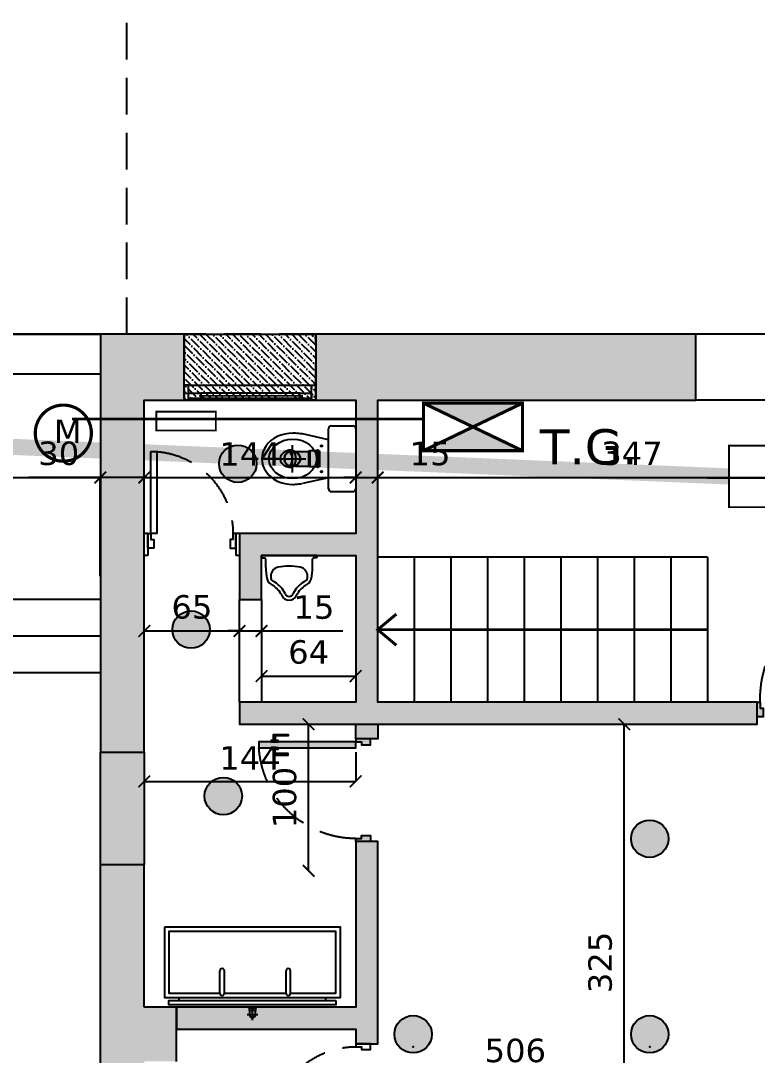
# Model space of a CAD drawing. Header units: millimetres. Extents: x 58411 to 366943, y -302717 to -95300.
# Drawn here: x 299273 to 304299, y -211119 to -204061 of the extents above; entities that cross this region are included whole.
import ezdxf

# ---------------------------------------------------------------- set-up
doc = ezdxf.new("R2010")
doc.units = ezdxf.units.MM
doc.header["$LTSCALE"] = 1000
doc.linetypes.add('DASHED2', pattern=[0.375, 0.25, -0.125])
doc.linetypes.add('HIDDEN', pattern=[0.375, 0.25, -0.125])
for name, color, linetype in [('A-ABER', 7, 'Continuous'), ('A-Cotas 100', 191, 'Continuous'), ('A-Des caños', 32, 'Continuous'), ('A-Des-CAMARAS Existentes', 7, 'Continuous'), ('A-Des-Rejillas Existentes', 6, 'Continuous'), ('A-electric. circ.1', 214, 'Continuous'), ('A-Electricidad', 1, 'Continuous'), ('A-EQ', 200, 'Continuous'), ('A-Mur-Nuevo', 5, 'Continuous'), ('A-Murex', 52, 'Continuous'), ('A-Muros', 3, 'Continuous'), ('A-Murvis', 1, 'Continuous'), ('CLOACAL', 30, 'Continuous'), ('H-Hach mur exis', 24, 'Continuous'), ('H-Mur new', 204, 'Continuous'), ('I-Electricidad', 2, 'Continuous')]:
    doc.layers.add(name, color=color, linetype=linetype)
doc.styles.add('A-Verdana', font='verdana.ttf')
doc.dimstyles.new('A-V-100', dxfattribs={"dimtxt": 160, "dimasz": 80, "dimexe": 0, "dimexo": 0, "dimgap": 80, "dimtad": 1, "dimdec": 0, "dimlfac": 0.1, "dimzin": 1, "dimtxsty": 'A-Verdana', "dimblk": 'ARCHTICK', "dimcen": 0, "dimclrd": 256, "dimclre": 24, "dimadec": 0, "dimazin": 0, "dimtfac": 1, "dimtdec": 0, "dimtmove": 0, "dimatfit": 3, "dimldrblk": 'DOTSMALL', "dimfxl": 1.25, "dimarcsym": 0})

# ---------------------------------------------------------------- blocks, each defined once
blk = doc.blocks.new('san.')
at = {"color": 7}
for p, q in [((62811.6, -45434.6), (63221.6, -45434.6)), ((62791.6, -45599.6), (62791.6, -45454.6)), ((63241.6, -45454.6), (63241.6, -45599.6)), ((63221.6, -45619.6), (62811.6, -45619.6)), ((62886.6, -45619.6), (62847.2, -45798.6)), ((63146.6, -45619.6), (63185.9, -45798.6))]:
    blk.add_line(p, q, dxfattribs=at)
at = {"color": 24}
for centre in [(62928.9, -45667.9), (63104.2, -45667.9)]:
    blk.add_circle(centre, 5, dxfattribs=at)
at = {"color": 7}
for centre, radius, start, end in [((62811.6, -45454.6), 20, 90, 180), ((63221.6, -45454.6), 20, 0, 90), ((62811.6, -45599.6), 20, 180, 270), ((63221.6, -45599.6), 20, 270, 0), ((64195.7, -45961.5), 1358.3, 173.11337, 175.08708), ((61837.4, -45961.5), 1358.3, 4.91292, 6.88663), ((63060.9, -45863.9), 219.3, 175.08708, 180), ((62972.2, -45863.9), 219.3, 360, 4.91292)]:
    blk.add_arc(centre, radius, start, end, dxfattribs=at)
for major_axis, start_param in [((0, 162.5), -1.570796), ((0, 210.7), 1.570796)]:
    blk.add_ellipse((63016.6, -45863.9), major_axis=major_axis, ratio=0.830565, start_param=start_param, end_param=4.712389, dxfattribs=at)
at = {"color": 24}
for centre, major_axis, start_param, end_param in [((63016.6, -45966.1), (0, 125.4), -0.691554, 0.691554), ((63016.6, -45869.5), (0, 80), 1.570796, 4.712389), ((63016.6, -45992.5), (0, 125.4), -0.655335, 0.655335)]:
    blk.add_ellipse(centre, major_axis=major_axis, ratio=0.75, start_param=start_param, end_param=end_param, dxfattribs=at)
blk = doc.blocks.new('P60-10')
at = {"color": 1}
for points in [[(0, -100), (20, -100), (20, -60), (40, -60), (40, 0), (0, 0), (0, -100)], [(600, -100), (580, -100), (580, -60), (560, -60), (560, 0), (600, 0), (600, -100)]]:
    blk.add_lwpolyline(points, dxfattribs=at)
blk.add_lwpolyline([(20, -660), (60, -660), (60, -100), (20, -100)], close=True, dxfattribs=at)
at = {"color": 24, "linetype": 'HIDDEN'}
blk.add_arc((17.3, -98.9), 562.7, 274.34914, 359.89305, dxfattribs=at)
blk = doc.blocks.new('puerta5')
at = {"layer": 'A-ABER'}
for points in [[(60, 760), (20, 760), (20, 0), (60, 0)], [(40, -40), (20, -40), (20, 0), (0, 0), (0, -100), (40, -100)], [(800, 0), (780, 0), (780, -40), (760, -40), (760, -100), (800, -100)]]:
    blk.add_hatch(color=53, dxfattribs=at).paths.add_polyline_path(points)
at = {"layer": 'A-ABER', "color": 1}
for points in [[(20, 0), (20, 760), (60, 760), (60, 0), (20, 0)], [(0, 0), (20, 0), (20, -40), (40, -40), (40, -100), (0, -100)], [(800, 0), (780, 0), (780, -40), (760, -40), (760, -100), (800, -100)]]:
    blk.add_lwpolyline(points, dxfattribs=at)
at = {"layer": 'A-ABER', "color": 24}
for points in [[(10, 659.9), (-30, 659.9), (-30, 559.9), (-20, 559.9), (-20, 649.9), (10, 649.9)], [(70, 659.9), (110, 659.9), (110, 559.9), (100, 559.9), (100, 649.9), (70, 649.9)]]:
    blk.add_lwpolyline(points, dxfattribs=at)
for points in [[(10, 679.9), (20, 679.9), (20, 629.9), (10, 629.9)], [(60, 679.9), (70, 679.9), (70, 629.9), (60, 629.9)]]:
    blk.add_lwpolyline(points, close=True, dxfattribs=at)
at = {"layer": 'A-ABER', "color": 24, "linetype": 'HIDDEN'}
blk.add_arc((40, 20), 740.3, 358.45184, 88.45184, dxfattribs=at)
blk = doc.blocks.new('_ArchTick')
at = {"color": 0, "linetype": 'ByBlock', "const_width": 0.15}
blk.add_lwpolyline([(-0.5, -0.5), (0.5, 0.5)], dxfattribs=at)
blk = doc.blocks.new('*D213')
at = {"layer": 'A-Cotas 100', "color": 24, "lineweight": -2, "ltscale": 500, "transparency": 16777216}
for p, q in [((294866.5, -207851.8), (294866.5, -207177.3)), ((299816.5, -207851.8), (299816.5, -207177.3))]:
    blk.add_line(p, q, dxfattribs=at)
at = {"layer": 'A-Cotas 100', "lineweight": -2, "ltscale": 500, "transparency": 16777216}
blk.add_line((294866.5, -207177.3), (299816.5, -207177.3), dxfattribs=at)
at = {"layer": 'DEFPOINTS', "color": 0, "ltscale": 500, "transparency": 16777216}
for p in [(299816.5, -207177.3), (294866.5, -207851.8), (299816.5, -207851.8)]:
    blk.add_point(p, dxfattribs=at)
at = {"layer": 'A-Cotas 100', "lineweight": -2, "ltscale": 500, "transparency": 16777216, "xscale": 80, "yscale": 80, "zscale": 80, "rotation": 180}
blk.add_blockref('_ArchTick', (294866.5, -207177.3), dxfattribs=at)
at = {"layer": 'A-Cotas 100', "lineweight": -2, "ltscale": 500, "transparency": 16777216, "xscale": 80, "yscale": 80, "zscale": 80}
blk.add_blockref('_ArchTick', (299816.5, -207177.3), dxfattribs=at)
at = {"layer": 'A-Cotas 100', "color": 0, "ltscale": 500, "transparency": 16777216, "insert": (297341.5, -207014), "char_height": 160, "attachment_point": 5, "style": 'A-Verdana'}
blk.add_mtext('495', dxfattribs=at)
blk = doc.blocks.new('_DotSmall')
at = {"color": 0, "linetype": 'ByBlock', "const_width": 0.5}
blk.add_lwpolyline([(-0.0625, 0, 1), (0.0625, 0, 1)], format="xyb", close=True, dxfattribs=at)
blk = doc.blocks.new('*D214')
at = {"layer": 'A-Cotas 100', "lineweight": -2, "ltscale": 500, "transparency": 16777216}
blk.add_line((300116.5, -207177.3), (301558.6, -207177.3), dxfattribs=at)
at = {"layer": 'DEFPOINTS', "color": 0, "ltscale": 500, "transparency": 16777216}
for p in [(300116.5, -207177.3), (301558.6, -207177.3), (301558.6, -207177.3)]:
    blk.add_point(p, dxfattribs=at)
at = {"layer": 'A-Cotas 100', "lineweight": -2, "ltscale": 500, "transparency": 16777216, "xscale": 80, "yscale": 80, "zscale": 80, "rotation": 180}
blk.add_blockref('_ArchTick', (300116.5, -207177.3), dxfattribs=at)
at = {"layer": 'A-Cotas 100', "lineweight": -2, "ltscale": 500, "transparency": 16777216, "xscale": 80, "yscale": 80, "zscale": 80}
blk.add_blockref('_ArchTick', (301558.6, -207177.3), dxfattribs=at)
at = {"layer": 'A-Cotas 100', "color": 0, "ltscale": 500, "transparency": 16777216, "insert": (300837.6, -207017), "char_height": 160, "attachment_point": 5, "style": 'A-Verdana'}
blk.add_mtext('144', dxfattribs=at)
blk = doc.blocks.new('*D215')
at = {"layer": 'A-Cotas 100', "lineweight": -2, "ltscale": 500, "transparency": 16777216}
blk.add_line((301708.6, -207177.3), (305178.6, -207177.3), dxfattribs=at)
at = {"layer": 'DEFPOINTS', "color": 0, "ltscale": 500, "transparency": 16777216}
for p in [(301708.6, -207177.3), (305178.6, -207177.3), (305178.6, -207177.3)]:
    blk.add_point(p, dxfattribs=at)
at = {"layer": 'A-Cotas 100', "lineweight": -2, "ltscale": 500, "transparency": 16777216, "xscale": 80, "yscale": 80, "zscale": 80, "rotation": 180}
blk.add_blockref('_ArchTick', (301708.6, -207177.3), dxfattribs=at)
at = {"layer": 'A-Cotas 100', "lineweight": -2, "ltscale": 500, "transparency": 16777216, "xscale": 80, "yscale": 80, "zscale": 80}
blk.add_blockref('_ArchTick', (305178.6, -207177.3), dxfattribs=at)
at = {"layer": 'A-Cotas 100', "color": 0, "ltscale": 500, "transparency": 16777216, "insert": (303443.6, -207014), "char_height": 160, "attachment_point": 5, "style": 'A-Verdana'}
blk.add_mtext('347', dxfattribs=at)
blk = doc.blocks.new('*D222')
at = {"layer": 'A-Cotas 100', "lineweight": -2, "ltscale": 500, "transparency": 16777216}
for p, q in [((301558.6, -207177.3), (301478.6, -207177.3)), ((301558.6, -207177.3), (301708.6, -207177.3)), ((301708.6, -207177.3), (302263, -207177.3))]:
    blk.add_line(p, q, dxfattribs=at)
at = {"layer": 'DEFPOINTS', "color": 0, "ltscale": 500, "transparency": 16777216}
for p in [(301558.6, -207177.3), (301708.6, -207177.3), (301708.6, -207177.3)]:
    blk.add_point(p, dxfattribs=at)
at = {"layer": 'A-Cotas 100', "lineweight": -2, "ltscale": 500, "transparency": 16777216, "xscale": 80, "yscale": 80, "zscale": 80}
blk.add_blockref('_ArchTick', (301558.6, -207177.3), dxfattribs=at)
at = {"layer": 'A-Cotas 100', "lineweight": -2, "ltscale": 500, "transparency": 16777216, "xscale": 80, "yscale": 80, "zscale": 80, "rotation": 180}
blk.add_blockref('_ArchTick', (301708.6, -207177.3), dxfattribs=at)
at = {"layer": 'A-Cotas 100', "color": 0, "ltscale": 500, "transparency": 16777216, "insert": (302065.8, -207015.4), "char_height": 160, "attachment_point": 5, "style": 'A-Verdana'}
blk.add_mtext('15', dxfattribs=at)
blk = doc.blocks.new('*D223')
at = {"layer": 'A-Cotas 100', "lineweight": -2, "ltscale": 500, "transparency": 16777216}
for p, q in [((299816.5, -207177.3), (299329.2, -207177.3)), ((300116.5, -207177.3), (299816.5, -207177.3))]:
    blk.add_line(p, q, dxfattribs=at)
at = {"layer": 'DEFPOINTS', "color": 0, "ltscale": 500, "transparency": 16777216}
for p in [(299816.5, -207177.3), (299816.5, -207177.3), (300116.5, -207177.3)]:
    blk.add_point(p, dxfattribs=at)
at = {"layer": 'A-Cotas 100', "lineweight": -2, "ltscale": 500, "transparency": 16777216, "xscale": 80, "yscale": 80, "zscale": 80, "rotation": 180}
blk.add_blockref('_ArchTick', (299816.5, -207177.3), dxfattribs=at)
at = {"layer": 'A-Cotas 100', "lineweight": -2, "ltscale": 500, "transparency": 16777216, "xscale": 80, "yscale": 80, "zscale": 80}
blk.add_blockref('_ArchTick', (300116.5, -207177.3), dxfattribs=at)
at = {"layer": 'A-Cotas 100', "color": 0, "ltscale": 500, "transparency": 16777216, "insert": (299532.9, -207014), "char_height": 160, "attachment_point": 5, "style": 'A-Verdana'}
blk.add_mtext('30', dxfattribs=at)
blk = doc.blocks.new('*D252')
at = {"layer": 'A-Cotas 100', "lineweight": -2, "ltscale": 500, "transparency": 16777216}
blk.add_line((303390.5, -212110.7), (303390.5, -208860.7), dxfattribs=at)
at = {"layer": 'DEFPOINTS', "color": 0, "ltscale": 500, "transparency": 16777216}
for p in [(303390.5, -208860.7), (303390.5, -208860.7), (303390.5, -212110.7)]:
    blk.add_point(p, dxfattribs=at)
at = {"layer": 'A-Cotas 100', "lineweight": -2, "ltscale": 500, "transparency": 16777216, "xscale": 80, "yscale": 80, "zscale": 80}
for p, rotation in [((303390.5, -208860.7), 90), ((303390.5, -212110.7), 270)]:
    blk.add_blockref('_ArchTick', p, dxfattribs=dict(at, rotation=rotation))
at = {"layer": 'A-Cotas 100', "color": 0, "ltscale": 500, "transparency": 16777216, "insert": (303227.2, -210485.7), "char_height": 160, "attachment_point": 5, "rotation": 90, "style": 'A-Verdana'}
blk.add_mtext('325', dxfattribs=at)
blk = doc.blocks.new('*D253')
at = {"layer": 'A-Cotas 100', "lineweight": -2, "ltscale": 500, "transparency": 16777216}
blk.add_line((301237.6, -209860.7), (301237.6, -208860.7), dxfattribs=at)
at = {"layer": 'DEFPOINTS', "color": 0, "ltscale": 500, "transparency": 16777216}
for p in [(301237.6, -208860.7), (301237.6, -208860.7), (301237.6, -209860.7)]:
    blk.add_point(p, dxfattribs=at)
at = {"layer": 'A-Cotas 100', "lineweight": -2, "ltscale": 500, "transparency": 16777216, "xscale": 80, "yscale": 80, "zscale": 80}
for p, rotation in [((301237.6, -208860.7), 90), ((301237.6, -209860.7), 270)]:
    blk.add_blockref('_ArchTick', p, dxfattribs=dict(at, rotation=rotation))
at = {"layer": 'A-Cotas 100', "color": 0, "ltscale": 500, "transparency": 16777216, "insert": (301074.3, -209360.7), "char_height": 160, "attachment_point": 5, "rotation": 90, "style": 'A-Verdana'}
blk.add_mtext('100', dxfattribs=at)
blk = doc.blocks.new('*D254')
at = {"layer": 'A-Cotas 100', "color": 24, "lineweight": -2, "ltscale": 500, "transparency": 16777216}
for p, q in [((300116.5, -209050.7), (300116.5, -209250.7)), ((301558.6, -209050.7), (301558.6, -209250.7))]:
    blk.add_line(p, q, dxfattribs=at)
at = {"layer": 'A-Cotas 100', "lineweight": -2, "ltscale": 500, "transparency": 16777216}
blk.add_line((300116.5, -209250.7), (301558.6, -209250.7), dxfattribs=at)
at = {"layer": 'DEFPOINTS', "color": 0, "ltscale": 500, "transparency": 16777216}
for p in [(300116.5, -209050.7), (301558.6, -209050.7), (301558.6, -209250.7)]:
    blk.add_point(p, dxfattribs=at)
at = {"layer": 'A-Cotas 100', "lineweight": -2, "ltscale": 500, "transparency": 16777216, "xscale": 80, "yscale": 80, "zscale": 80, "rotation": 180}
blk.add_blockref('_ArchTick', (300116.5, -209250.7), dxfattribs=at)
at = {"layer": 'A-Cotas 100', "lineweight": -2, "ltscale": 500, "transparency": 16777216, "xscale": 80, "yscale": 80, "zscale": 80}
blk.add_blockref('_ArchTick', (301558.6, -209250.7), dxfattribs=at)
at = {"layer": 'A-Cotas 100', "color": 0, "ltscale": 500, "transparency": 16777216, "insert": (300837.6, -209090.4), "char_height": 160, "attachment_point": 5, "style": 'A-Verdana'}
blk.add_mtext('144', dxfattribs=at)
blk = doc.blocks.new('*D255')
at = {"layer": 'A-Cotas 100', "lineweight": -2, "ltscale": 500, "transparency": 16777216}
blk.add_line((300116.5, -208224.6), (300766.5, -208224.6), dxfattribs=at)
at = {"layer": 'DEFPOINTS', "color": 0, "ltscale": 500, "transparency": 16777216}
for p in [(300116.5, -208224.6), (300766.5, -208224.6), (300766.5, -208224.6)]:
    blk.add_point(p, dxfattribs=at)
at = {"layer": 'A-Cotas 100', "lineweight": -2, "ltscale": 500, "transparency": 16777216, "xscale": 80, "yscale": 80, "zscale": 80, "rotation": 180}
blk.add_blockref('_ArchTick', (300116.5, -208224.6), dxfattribs=at)
at = {"layer": 'A-Cotas 100', "lineweight": -2, "ltscale": 500, "transparency": 16777216, "xscale": 80, "yscale": 80, "zscale": 80}
blk.add_blockref('_ArchTick', (300766.5, -208224.6), dxfattribs=at)
at = {"layer": 'A-Cotas 100', "color": 0, "ltscale": 500, "transparency": 16777216, "insert": (300441.5, -208061.5), "char_height": 160, "attachment_point": 5, "style": 'A-Verdana'}
blk.add_mtext('65', dxfattribs=at)
blk = doc.blocks.new('*D256')
at = {"layer": 'A-Cotas 100', "lineweight": -2, "ltscale": 500, "transparency": 16777216}
for p, q in [((300766.5, -208224.6), (300686.5, -208224.6)), ((300766.5, -208224.6), (300916.5, -208224.6)), ((300916.5, -208224.6), (301470.9, -208224.6))]:
    blk.add_line(p, q, dxfattribs=at)
at = {"layer": 'DEFPOINTS', "color": 0, "ltscale": 500, "transparency": 16777216}
for p in [(300766.5, -208224.6), (300916.5, -208224.6), (300916.5, -208224.6)]:
    blk.add_point(p, dxfattribs=at)
at = {"layer": 'A-Cotas 100', "lineweight": -2, "ltscale": 500, "transparency": 16777216, "xscale": 80, "yscale": 80, "zscale": 80}
blk.add_blockref('_ArchTick', (300766.5, -208224.6), dxfattribs=at)
at = {"layer": 'A-Cotas 100', "lineweight": -2, "ltscale": 500, "transparency": 16777216, "xscale": 80, "yscale": 80, "zscale": 80, "rotation": 180}
blk.add_blockref('_ArchTick', (300916.5, -208224.6), dxfattribs=at)
at = {"layer": 'A-Cotas 100', "color": 0, "ltscale": 500, "transparency": 16777216, "insert": (301273.7, -208062.7), "char_height": 160, "attachment_point": 5, "style": 'A-Verdana'}
blk.add_mtext('15', dxfattribs=at)
blk = doc.blocks.new('*D257')
at = {"layer": 'A-Cotas 100', "lineweight": -2, "ltscale": 500, "transparency": 16777216}
blk.add_line((300916.5, -208532.2), (301558.6, -208532.2), dxfattribs=at)
at = {"layer": 'DEFPOINTS', "color": 0, "ltscale": 500, "transparency": 16777216}
for p in [(300916.5, -208532.2), (301558.6, -208532.2), (301558.6, -208532.2)]:
    blk.add_point(p, dxfattribs=at)
at = {"layer": 'A-Cotas 100', "lineweight": -2, "ltscale": 500, "transparency": 16777216, "xscale": 80, "yscale": 80, "zscale": 80, "rotation": 180}
blk.add_blockref('_ArchTick', (300916.5, -208532.2), dxfattribs=at)
at = {"layer": 'A-Cotas 100', "lineweight": -2, "ltscale": 500, "transparency": 16777216, "xscale": 80, "yscale": 80, "zscale": 80}
blk.add_blockref('_ArchTick', (301558.6, -208532.2), dxfattribs=at)
at = {"layer": 'A-Cotas 100', "color": 0, "ltscale": 500, "transparency": 16777216, "insert": (301237.6, -208369), "char_height": 160, "attachment_point": 5, "style": 'A-Verdana'}
blk.add_mtext('64', dxfattribs=at)
blk = doc.blocks.new('*D258')
at = {"layer": 'A-Cotas 100', "color": 24, "lineweight": -2, "ltscale": 500, "transparency": 16777216}
blk.add_line((300116.5, -211635.7), (300116.5, -211250.7), dxfattribs=at)
at = {"layer": 'A-Cotas 100', "lineweight": -2, "ltscale": 500, "transparency": 16777216}
blk.add_line((300116.5, -211250.7), (305178.6, -211250.7), dxfattribs=at)
at = {"layer": 'DEFPOINTS', "color": 0, "ltscale": 500, "transparency": 16777216}
for p in [(305178.6, -211250.7), (305178.6, -211250.7), (300116.5, -211635.7)]:
    blk.add_point(p, dxfattribs=at)
at = {"layer": 'A-Cotas 100', "lineweight": -2, "ltscale": 500, "transparency": 16777216, "xscale": 80, "yscale": 80, "zscale": 80, "rotation": 180}
blk.add_blockref('_ArchTick', (300116.5, -211250.7), dxfattribs=at)
at = {"layer": 'A-Cotas 100', "lineweight": -2, "ltscale": 500, "transparency": 16777216, "xscale": 80, "yscale": 80, "zscale": 80}
blk.add_blockref('_ArchTick', (305178.6, -211250.7), dxfattribs=at)
at = {"layer": 'A-Cotas 100', "color": 0, "ltscale": 500, "transparency": 16777216, "insert": (302647.6, -211087.4), "char_height": 160, "attachment_point": 5, "style": 'A-Verdana'}
blk.add_mtext('506', dxfattribs=at)
blk = doc.blocks.new('Ming')
at = {"color": 7}
for p, q in [((-188, 16), (-168, 16)), ((-188, 0), (-188, 16)), ((-188, 0), (188, 0)), ((188, 16), (168, 16)), ((188, 0), (188, 16))]:
    blk.add_line(p, q, dxfattribs=at)
for centre, radius, start, end in [((-1.5, 252.2), 52.4, 88.41211, 159.86472), ((1.5, 252.2), 52.4, 20.13528, 91.58789), ((-202.3, 345.9), 169.6, 302.42194, 333.4809), ((202.3, 345.9), 169.6, 206.5191, 237.57806), ((160.4, 80), 320.4, 165.53997, 180), ((-87.4, 142.6), 64.8, 111.75619, 164.40839), ((87.4, 142.6), 64.8, 15.59161, 68.24381), ((-160.4, 80), 320.4, 0, 14.46003), ((1081.5, 51.5), 1241.9, 178.68384, 181.25963), ((-1081.5, 51.5), 1241.9, 358.74037, 1.31616), ((-168, 24), 8, 270, 1.25963), ((168, 24), 8, 178.74037, 270)]:
    blk.add_arc(centre, radius, start, end, dxfattribs=at)
at = {"color": 24}
for centre, radius, start, end in [((-202.3, 345.9), 195.6, 302.42194, 333.4809), ((-15.4, 255), 12.4, 149.99519, 163.35044), ((-1.5, 252.2), 26.4, 88.41211, 159.86472), ((0, 298.7), 20.2, 267.95603, 272.04397), ((1.5, 252.2), 26.4, 20.13528, 91.58789), ((15.4, 255), 12.4, 16.64956, 30.00481), ((202.3, 345.9), 195.6, 206.5191, 237.57806), ((-61, 141.9), 64.7, 170.11271, 245.03672), ((-87.4, 142.6), 38.8, 118.9977, 164.40839), ((-141, 258.1), 88.7, 293.07935, 299.37429), ((61, 141.9), 64.7, 294.96328, 9.88729), ((141, 258.1), 88.7, 240.62571, 246.92065), ((87.4, 142.6), 38.8, 15.59161, 61.0023), ((-60.5, 148.9), 71.4, 247.01145, 257.38188), ((0, 495.6), 423.2, 259.64483, 280.35517), ((60.5, 148.9), 71.4, 282.61812, 292.98855)]:
    blk.add_arc(centre, radius, start, end, dxfattribs=at)
blk = doc.blocks.new('P600')
at = {"layer": 'A-ABER'}
for points in [[(63073.9, -35139.8), (63073.9, -34479.8), (63113.9, -34479.8), (63113.9, -35139.8)], [(63073.9, -35139.8), (63073.9, -34479.8), (63113.9, -34479.8), (63113.9, -35139.8)], [(63093.9, -35179.8), (63073.9, -35179.8), (63073.9, -35139.8), (63053.9, -35139.8), (63053.9, -35239.8), (63093.9, -35239.8)], [(63093.9, -35179.8), (63073.9, -35179.8), (63073.9, -35139.8), (63053.9, -35139.8), (63053.9, -35239.8), (63093.9, -35239.8)], [(63753.9, -35139.8), (63733.9, -35139.8), (63733.9, -35179.8), (63713.9, -35179.8), (63713.9, -35239.8), (63753.9, -35239.8)], [(63753.9, -35139.8), (63733.9, -35139.8), (63733.9, -35179.8), (63713.9, -35179.8), (63713.9, -35239.8), (63753.9, -35239.8)]]:
    blk.add_hatch(color=53, dxfattribs=at).paths.add_polyline_path(points)
at = {"layer": 'A-ABER', "color": 1}
for points in [[(63073.9, -35139.8), (63073.9, -34479.8), (63113.9, -34479.8), (63113.9, -35139.8), (63073.9, -35139.8)], [(63073.9, -35139.8), (63073.9, -34479.8), (63113.9, -34479.8), (63113.9, -35139.8), (63073.9, -35139.8)], [(63053.9, -35139.8), (63073.9, -35139.8), (63073.9, -35179.8), (63093.9, -35179.8), (63093.9, -35239.8), (63053.9, -35239.8)], [(63053.9, -35139.8), (63073.9, -35139.8), (63073.9, -35179.8), (63093.9, -35179.8), (63093.9, -35239.8), (63053.9, -35239.8)], [(63753.9, -35139.8), (63733.9, -35139.8), (63733.9, -35179.8), (63713.9, -35179.8), (63713.9, -35239.8), (63753.9, -35239.8)], [(63753.9, -35139.8), (63733.9, -35139.8), (63733.9, -35179.8), (63713.9, -35179.8), (63713.9, -35239.8), (63753.9, -35239.8)]]:
    blk.add_lwpolyline(points, dxfattribs=at)
at = {"layer": 'A-ABER', "color": 24}
for points in [[(63063.9, -34580), (63023.9, -34580), (63023.9, -34680), (63033.9, -34680), (63033.9, -34590), (63063.9, -34590)], [(63063.9, -34580), (63023.9, -34580), (63023.9, -34680), (63033.9, -34680), (63033.9, -34590), (63063.9, -34590)], [(63123.9, -34580), (63163.9, -34580), (63163.9, -34680), (63153.9, -34680), (63153.9, -34590), (63123.9, -34590)], [(63123.9, -34580), (63163.9, -34580), (63163.9, -34680), (63153.9, -34680), (63153.9, -34590), (63123.9, -34590)]]:
    blk.add_lwpolyline(points, dxfattribs=at)
for points in [[(63063.9, -34560), (63073.9, -34560), (63073.9, -34610), (63063.9, -34610)], [(63063.9, -34560), (63073.9, -34560), (63073.9, -34610), (63063.9, -34610)], [(63113.9, -34560), (63123.9, -34560), (63123.9, -34610), (63113.9, -34610)], [(63113.9, -34560), (63123.9, -34560), (63123.9, -34610), (63113.9, -34610)]]:
    blk.add_lwpolyline(points, close=True, dxfattribs=at)
at = {"layer": 'A-ABER', "color": 24, "linetype": 'HIDDEN'}
blk.add_arc((63070.9, -35141.4), 663, 0.14124, 86.27894, dxfattribs=at)
blk.add_arc((63070.9, -35141.4), 663, 0.14124, 86.27894, dxfattribs=at)
blk = doc.blocks.new('Lav.Mano x2')
at = {"color": 24}
for p, q in [((30, 500), (50, 500)), ((30, -500), (50, -500))]:
    blk.add_line(p, q, dxfattribs=at)
at = {"color": 7}
for p, q in [((80, 221.3), (230, 221.3)), ((80, 191.3), (230, 191.3)), ((80, -229.9), (230, -229.9)), ((80, -259.9), (230, -259.9))]:
    blk.add_line(p, q, dxfattribs=at)
for points in [[(30, -570), (0, -570), (0, 570), (30, 570)], [(530, 600), (50, 600), (50, -600), (530, -600)]]:
    blk.add_lwpolyline(points, close=True, dxfattribs=at)
for points in [[(80, -259.9), (80, -570), (500, -570), (500, 570), (80, 570), (80, 221.3)], [(80, 191.3), (80, -229.9)]]:
    blk.add_lwpolyline(points)
for centre, start, end in [((78.8, 206.3), 85.30433, 274.69567), ((231.2, 206.3), 265.30433, 94.69567), ((78.8, -244.9), 85.30433, 274.69567), ((231.2, -244.9), 265.30433, 94.69567)]:
    blk.add_arc(centre, 15.1, start, end, dxfattribs=at)
blk = doc.blocks.new('codo vert Ø100')
for p, q in [((-29143.2, -21538), (-29143.2, -21724)), ((-29050.2, -21631), (-29236.2, -21631)), ((-29193.2, -21652.8), (-29193.2, -21741.9)), ((-29093.2, -21652.8), (-29093.2, -21741.9)), ((-29084.1, -21797.8), (-29202.3, -21797.8)), ((-29202.3, -21806.5), (-29202.3, -21797.8)), ((-29084.1, -21806.5), (-29202.3, -21806.5)), ((-29197.7, -21750.1), (-29193.2, -21741.9)), ((-29197.7, -21797.8), (-29197.7, -21750.1)), ((-29088.7, -21750.1), (-29197.7, -21750.1)), ((-29197.7, -21815.5), (-29197.7, -21806.5)), ((-29093.2, -21741.9), (-29193.2, -21741.9)), ((-29088.7, -21750.1), (-29093.2, -21741.9)), ((-29088.7, -21797.8), (-29088.7, -21750.1)), ((-29088.7, -21815.5), (-29088.7, -21806.5)), ((-29084.1, -21806.5), (-29084.1, -21797.8)), ((-29088.7, -21815.5), (-29197.7, -21815.5)), ((-29088.7, -21815.5), (-29197.7, -21815.5))]:
    blk.add_line(p, q)
for radius in [54.5, 52.1]:
    blk.add_circle((-29143.2, -21631), radius)
blk = doc.blocks.new('clo')
at = {"layer": 'CLOACAL'}
for p, q in [((255923.4, -225553), (255895.9, -225553)), ((255897.1, -225610.9), (255897.1, -225536.6)), ((255926.7, -225551.2), (255923.4, -225553)), ((255926.7, -225594.8), (255926.7, -225551.2)), ((255941.8, -225551.2), (255926.7, -225551.2)), ((255941.8, -225596.6), (255941.8, -225549.4)), ((255945.2, -225549.4), (255941.8, -225549.4)), ((255945.2, -225596.6), (255945.2, -225549.4)), ((255948.8, -225551.2), (255945.2, -225551.2)), ((255948.8, -225594.8), (255948.8, -225551.2)), ((255859.9, -225573.8), (255934.3, -225573.8)), ((255876.9, -225574), (255876.9, -225572)), ((255923.4, -225593), (255895.9, -225593)), ((255926.7, -225594.8), (255923.4, -225593)), ((255941.8, -225594.8), (255926.7, -225594.8)), ((255945.2, -225596.6), (255941.8, -225596.6)), ((255948.8, -225594.8), (255945.2, -225594.8))]:
    blk.add_line(p, q, dxfattribs=at)
for centre, start, end in [((255895.9, -225572), 90, 180), ((255895.9, -225574), 180, 270)]:
    blk.add_arc(centre, 19, start, end, dxfattribs=at)

msp = doc.modelspace()

# ---------------------------------------------------------------- hatches: boundary and pattern name
at = {"layer": 'A-Electricidad'}
for points in [[(300626.85, -207083.614, 1), (300882.118, -207083.614, 1)], [(300307.948, -208215.232, 1), (300563.217, -208215.232, 1)], [(300527.915, -209350.952, 1), (300783.184, -209350.952, 1)], [(303436.96, -209641.847, 1), (303692.229, -209641.847, 1)], [(301822.928, -210975.675, 1), (302078.197, -210975.675, 1)], [(303436.96, -210975.675, 1), (303692.229, -210975.675, 1)]]:
    msp.add_hatch(color=133, dxfattribs=at).paths.add_polyline_path(points)
at = {"layer": 'A-Murex', "linetype": 'HIDDEN'}
h = msp.add_hatch(dxfattribs=at)
h.set_pattern_fill('ANSI36', color=256, scale=10, angle=270, style=0)
h.paths.add_polyline_path([(301286.821, -206200.675), (300388.336, -206200.675), (300388.336, -206650.675), (301286.821, -206650.675)])
at = {"layer": 'H-Hach mur exis', "ltscale": 500}
for points in [[(300116.531, -209050.675), (300116.531, -208860.675), (300116.531, -208710.675), (300116.531, -206650.675), (300388.336, -206650.675), (300388.336, -206200.675), (299816.531, -206200.675), (299816.531, -209050.675)], [(301286.821, -206650.675), (301558.626, -206650.675), (301558.626, -207560.675), (300766.531, -207560.675), (300766.531, -208010.675), (300916.531, -208010.675), (300916.531, -207710.675), (301558.626, -207710.675), (301558.626, -208710.675), (300766.531, -208710.675), (300766.531, -208860.675), (304298.626, -208860.675), (304298.626, -208710.675), (301708.626, -208710.675), (301708.626, -206650.675), (303878.626, -206650.675), (303878.626, -206200.675), (301286.821, -206200.675)], [(305460.714, -212110.675), (305460.714, -212097.753), (305738.054, -212097.753), (305478.626, -211780.675), (305178.626, -211780.675), (304878.626, -211780.675), (304878.626, -212110.675), (300116.531, -212110.675), (300116.531, -211160.675), (300336.531, -211160.675), (300336.531, -210790.675), (300116.531, -210790.675), (300116.531, -209820.675), (299816.531, -209820.675), (299816.531, -215450.366), (301047.663, -215450.366), (301047.663, -216108.176), (301217.663, -216108.176), (301217.663, -215250.366), (300446.531, -215250.366), (300446.531, -214770.366), (300116.531, -214770.366), (300116.531, -212550.366), (305460.652, -212550.366), (305460.652, -212110.675)]]:
    msp.add_hatch(color=256, dxfattribs=at).paths.add_polyline_path(points)
at = {"layer": 'H-Mur new'}
for points in [[(301558.626, -208960.675), (301558.626, -208860.675), (301708.626, -208860.675), (301708.626, -208960.675)], [(300116.531, -209050.675), (299816.531, -209050.675), (299816.531, -209820.675), (300116.531, -209820.675)], [(301708.626, -209660.675), (301558.626, -209660.675), (301558.626, -210790.675), (300336.531, -210790.675), (300336.531, -210940.675), (301558.626, -210940.675), (301558.626, -211040.675), (301658.626, -211040.675), (301708.626, -211040.675)]]:
    msp.add_hatch(color=256, dxfattribs=at).paths.add_polyline_path(points)
at = {"layer": 'I-Electricidad'}
for points in [[(302021.379, -206670.71), (302358.879, -206832.71), (302696.379, -206670.71)], [(302696.379, -206994.71), (302358.879, -206832.71), (302021.379, -206994.71)]]:
    msp.add_hatch(color=256, dxfattribs=at).paths.add_polyline_path(points)

# ---------------------------------------------------------------- linework, layer by layer
at = {"color": 24}
for p, q in [((301176.821, -206602.675), (300502.765, -206602.675)), ((301176.821, -206637.675), (300502.765, -206637.675))]:
    msp.add_line(p, q, dxfattribs=at)
at = {"color": 7}
msp.add_lwpolyline([(301286.821, -206650.675), (300388.336, -206650.675), (300388.336, -206200.675), (301286.821, -206200.675)], close=True, dxfattribs=at)
at = {"color": 1}
for points in [[(300388.336, -206650.675), (300418.337, -206650.675), (300418.337, -206546.675), (300388.336, -206546.675)], [(301286.821, -206650.675), (301256.821, -206650.675), (301256.821, -206546.675), (301286.821, -206546.675)], [(301176.821, -206602.675), (301176.821, -206602.675), (301256.821, -206602.675), (301256.821, -206637.675), (301176.821, -206637.675), (301176.821, -206602.675)]]:
    msp.add_lwpolyline(points, dxfattribs=at)
at = {"color": 7}
for points in [[(300388.337, -206546.675), (301286.821, -206546.675)], [(300388.336, -206650.675), (301286.821, -206650.675)]]:
    msp.add_lwpolyline(points, dxfattribs=at)
at = {"color": 1}
msp.add_lwpolyline([(300502.765, -206637.675), (300418.337, -206637.675), (300418.337, -206602.675), (300502.765, -206602.675)], close=True, dxfattribs=at)
at = {"color": 4, "const_width": 10}
msp.add_lwpolyline([(300490.765, -206620.175), (301198.573, -206620.175)], dxfattribs=at)
at = {"layer": 'A-Des-CAMARAS Existentes', "ltscale": 500, "const_width": 12}
for points in [[(300198.44, -206728.472), (300605.199, -206728.472), (300605.199, -206857.626), (300198.44, -206857.626)], [(304105.19, -206960.394), (304612.062, -206960.394), (304612.062, -207380.19), (304105.19, -207380.19)]]:
    msp.add_lwpolyline(points, close=True, dxfattribs=at)
at = {"layer": 'A-Des-CAMARAS Existentes', "linetype": 'DASHED2', "ltscale": 0.6, "const_width": 15}
msp.add_lwpolyline([(304774.757, -207179.986), (303958.592, -207179.986)], dxfattribs=at)
at = {"layer": 'A-Des-Rejillas Existentes', "ltscale": 500, "const_width": 110}
msp.add_lwpolyline([(298407.515, -206935.405), (304105.19, -207170.292)], dxfattribs=at)
at = {"layer": 'A-electric. circ.1', "const_width": 20}
msp.add_lwpolyline([(302021.379, -206778.71), (299950.368, -206778.71), (299622.82, -206778.71)], dxfattribs=at)
at = {"layer": 'A-electric. circ.1'}
for p in [(301950.563, -211060.675), (303564.595, -211060.675)]:
    msp.add_point(p, dxfattribs=at)
at = {"layer": 'A-Electricidad'}
for centre in [(300754.484, -207083.614), (300435.583, -208215.232), (300655.549, -209350.952), (303564.595, -209641.847), (301950.563, -210975.675), (303564.595, -210975.675)]:
    msp.add_circle(centre, 127.634, dxfattribs=at)
at = {"layer": 'A-Mur-Nuevo', "ltscale": 500}
for points in [[(300141.531, -207560.675), (300116.531, -207560.675)], [(300141.531, -207560.675), (300141.531, -207710.675)], [(300766.531, -207560.675), (300741.531, -207560.675)], [(300741.531, -207560.675), (300741.531, -207710.675)], [(300141.531, -207710.675), (300116.531, -207710.675)], [(300766.531, -207710.675), (300741.531, -207710.675)], [(301558.626, -208960.675), (301558.626, -208860.675), (301708.626, -208860.675), (301708.626, -208960.675), (301558.626, -208960.675)], [(300336.531, -210940.675), (301558.626, -210940.675), (301558.626, -211040.675), (301708.626, -211040.675), (301708.626, -209660.675), (301558.626, -209660.675), (301558.626, -210790.675), (300336.531, -210790.675), (300336.531, -210940.675)]]:
    msp.add_lwpolyline(points, dxfattribs=at)
msp.add_lwpolyline([(299816.531, -209050.675), (300116.531, -209050.675), (300116.531, -209820.675), (299816.531, -209820.675)], close=True, dxfattribs=at)
at = {"layer": 'A-Murex', "linetype": 'HIDDEN'}
msp.add_lwpolyline([(301286.821, -206200.675), (300388.336, -206200.675), (300388.336, -206650.675), (301286.821, -206650.675)], close=True, dxfattribs=at)
at = {"layer": 'A-Muros'}
msp.add_line((300336.531, -210790.675), (300116.531, -210790.675), dxfattribs=at)
for points in [[(300116.531, -209050.675), (300116.531, -208860.675), (300116.531, -208860.675), (300116.531, -208710.675), (300116.531, -208710.675), (300116.531, -206650.675), (300388.336, -206650.675), (300388.336, -206200.675), (299816.531, -206200.675), (299816.531, -209050.675), (300116.531, -209050.675)], [(301286.821, -206650.675), (301558.626, -206650.675), (301558.626, -207560.675), (300766.531, -207560.675), (300766.531, -208010.675), (300916.531, -208010.675), (300916.531, -207710.675), (301558.626, -207710.675), (301558.626, -208710.675), (300766.531, -208710.675), (300766.531, -208860.675), (304298.626, -208860.675), (304298.626, -208710.675), (301708.626, -208710.675), (301708.626, -206650.675), (303878.626, -206650.675), (303878.626, -206200.675), (301286.821, -206200.675), (301286.821, -206650.675)], [(300116.531, -209820.675), (299816.531, -209820.675)], [(299816.531, -215450.366), (299816.531, -209820.675)], [(300116.531, -210790.675), (300116.531, -209820.675)], [(300336.531, -211160.675), (300336.531, -210790.675)]]:
    msp.add_lwpolyline(points, dxfattribs=at)
at = {"layer": 'A-Murvis', "color": 24, "linetype": 'HIDDEN'}
msp.add_lwpolyline([(299996.531, -206200.675), (299996.531, -203123.904)], dxfattribs=at)
at = {"layer": 'A-Murvis'}
for points in [[(299816.531, -206200.675), (295306.531, -206200.675)], [(304878.626, -206200.675), (303878.626, -206200.675)], [(304878.626, -206650.675), (303878.626, -206650.675)], [(303958.626, -207720.675), (301708.626, -207720.675)], [(301958.626, -207720.675), (301958.626, -208710.675)], [(302208.626, -207720.675), (302208.626, -208710.675)], [(302458.626, -207720.675), (302458.626, -208710.675)], [(302708.626, -207720.675), (302708.626, -208710.675)], [(302958.626, -207720.675), (302958.626, -208710.675)], [(303208.626, -207720.675), (303208.626, -208710.675)], [(303458.626, -207720.675), (303458.626, -208710.675)], [(303708.626, -207720.675), (303708.626, -208710.675)], [(303958.626, -207720.675), (303958.626, -208710.675)], [(299816.531, -208010.675), (298776.531, -208010.675)], [(299816.531, -208260.675), (298776.531, -208260.675)], [(299816.531, -208510.675), (298776.531, -208510.675)]]:
    msp.add_lwpolyline(points, dxfattribs=at)
for points in [[(295306.531, -206200.675), (299816.531, -206200.675), (299816.531, -206472.976), (295306.531, -206472.976)], [(300766.531, -208010.675), (300916.531, -208010.675), (300916.531, -208710.675), (300766.531, -208710.675)]]:
    msp.add_lwpolyline(points, close=True, dxfattribs=at)
at = {"layer": 'A-Murvis', "color": 2, "const_width": 20}
msp.add_lwpolyline([(301836.262, -208322.123), (301708.626, -208215.675), (301836.262, -208109.227)], dxfattribs=at)
at = {"layer": 'A-Murvis', "color": 2, "linetype": 'Continuous', "ltscale": 500, "const_width": 20}
msp.add_lwpolyline([(301708.626, -208215.675), (303958.626, -208215.675)], dxfattribs=at)
at = {"layer": 'I-Electricidad', "const_width": 21.6}
msp.add_lwpolyline([(299374.529, -206901.91), (299374.529, -206901.91, -1.07275987), (299755.549, -206875.127, -0.93217506), (299374.529, -206901.91, 5.30549237)], format="xyb", dxfattribs=at)
msp.add_lwpolyline([(302696.379, -206670.71), (302021.379, -206670.71), (302021.379, -206994.71), (302696.379, -206994.71)], close=True, dxfattribs=at)
for points in [[(302696.379, -206670.71), (302021.379, -206994.71)], [(302021.379, -206670.71), (302696.379, -206994.71)]]:
    msp.add_lwpolyline(points, dxfattribs=at)

# ---------------------------------------------------------------- block references
at = {"layer": 'A-ABER', "xscale": -1}
for name, p, rotation in [('P60-10', (300141.531, -207660.675), 180), ('P600', (266418.811, -145906.767), 90), ('P60-10', (301658.626, -211640.675), 270)]:
    msp.add_blockref(name, p, dxfattribs=dict(at, rotation=rotation))
msp.add_blockref('puerta5', (305098.626, -208710.675), dxfattribs=at)
at = {"layer": 'A-Des caños', "ltscale": 0.05, "rotation": 90}
for name, p in [('codo vert Ø100', (279495.158, -177906.741)), ('clo', (75280.906, -466739.523))]:
    msp.add_blockref(name, p, dxfattribs=at)
at = {"layer": 'A-EQ'}
for name, p, rotation in [('san.', (346993.237, -144033.393), 270), ('Ming', (301104.531, -207710.675), 180), ('Lav.Mano x2', (300853.912, -210774.44), 90)]:
    msp.add_blockref(name, p, dxfattribs=dict(at, rotation=rotation))

# ---------------------------------------------------------------- texts
at = {"layer": 'I-Electricidad', "attachment_point": 1, "style": 'A-Verdana'}
for s, insert, char_height in [('M', (299499.38, -206783.227), 160), ('T.G.', (302815.702, -206848.086), 240)]:
    msp.add_mtext(s, dxfattribs=dict(at, insert=insert, char_height=char_height))

# ---------------------------------------------------------------- dimensions: what is measured, and where the dimension line sits
at = {"layer": 'A-Cotas 100', "ltscale": 500}
for base, p1, p2, picture, middle in [((299816.531, -207177.29), (294866.531, -207851.821), (299816.531, -207851.821), '*D213', (297341.531, -207014.012)), ((299816.531, -207177.29), (300116.531, -207177.29), (299816.531, -207177.29), '*D223', (299532.851, -207013.959)), ((301708.626, -207177.29), (301558.626, -207177.29), (301708.626, -207177.29), '*D222', (302065.806, -207015.355)), ((300766.531, -208224.643), (300116.531, -208224.643), (300766.531, -208224.643), '*D255', (300441.531, -208061.473)), ((301558.626, -208532.17), (300916.531, -208532.17), (301558.626, -208532.17), '*D257', (301237.579, -208369)), ((301558.626, -209250.675), (300116.531, -209050.675), (301558.626, -209050.675), '*D254', (300837.579, -209090.406)), ((305178.626, -211250.675), (300116.531, -211635.675), (305178.626, -211250.675), '*D258', (302647.579, -211087.398))]:
    dim = msp.add_linear_dim(base=base, p1=p1, p2=p2, dimstyle='A-V-100', dxfattribs=at)
    dim.commit()
    dim.dimension.update_dxf_attribs({"geometry": picture, "text_midpoint": middle})
for base, p1, p2, picture, middle in [((301558.626, -207177.29), (300116.531, -207177.29), (301558.626, -207177.29), '*D214', (300837.579, -207017.021)), ((305178.626, -207177.29), (301708.626, -207177.29), (305178.626, -207177.29), '*D215', (303443.626, -207013.959))]:
    dim = msp.add_linear_dim(base=base, p1=p1, p2=p2, dimstyle='A-V-100', override={"dimtmove": 1}, dxfattribs=at)
    dim.commit()
    dim.dimension.update_dxf_attribs({"geometry": picture, "text_midpoint": middle})
dim = msp.add_linear_dim(base=(300916.531, -208224.643), p1=(300766.531, -208224.643), p2=(300916.531, -208224.643), dimstyle='A-V-100', dxfattribs=at)
dim.commit()
dim.dimension.update_dxf_attribs({"geometry": '*D256', "text_midpoint": (301273.71, -208224.643), "dimtype": 160})
for base, p1, p2, picture, middle in [((301237.579, -208860.675), (301237.579, -209860.675), (301237.579, -208860.675), '*D253', (301074.301, -209360.675)), ((303390.491, -208860.675), (303390.491, -212110.675), (303390.491, -208860.675), '*D252', (303227.16, -210485.675))]:
    dim = msp.add_linear_dim(base=base, p1=p1, p2=p2, angle=90, dimstyle='A-V-100', dxfattribs=at)
    dim.commit()
    dim.dimension.update_dxf_attribs({"geometry": picture, "text_midpoint": middle})

doc.saveas('drawing.dxf')
